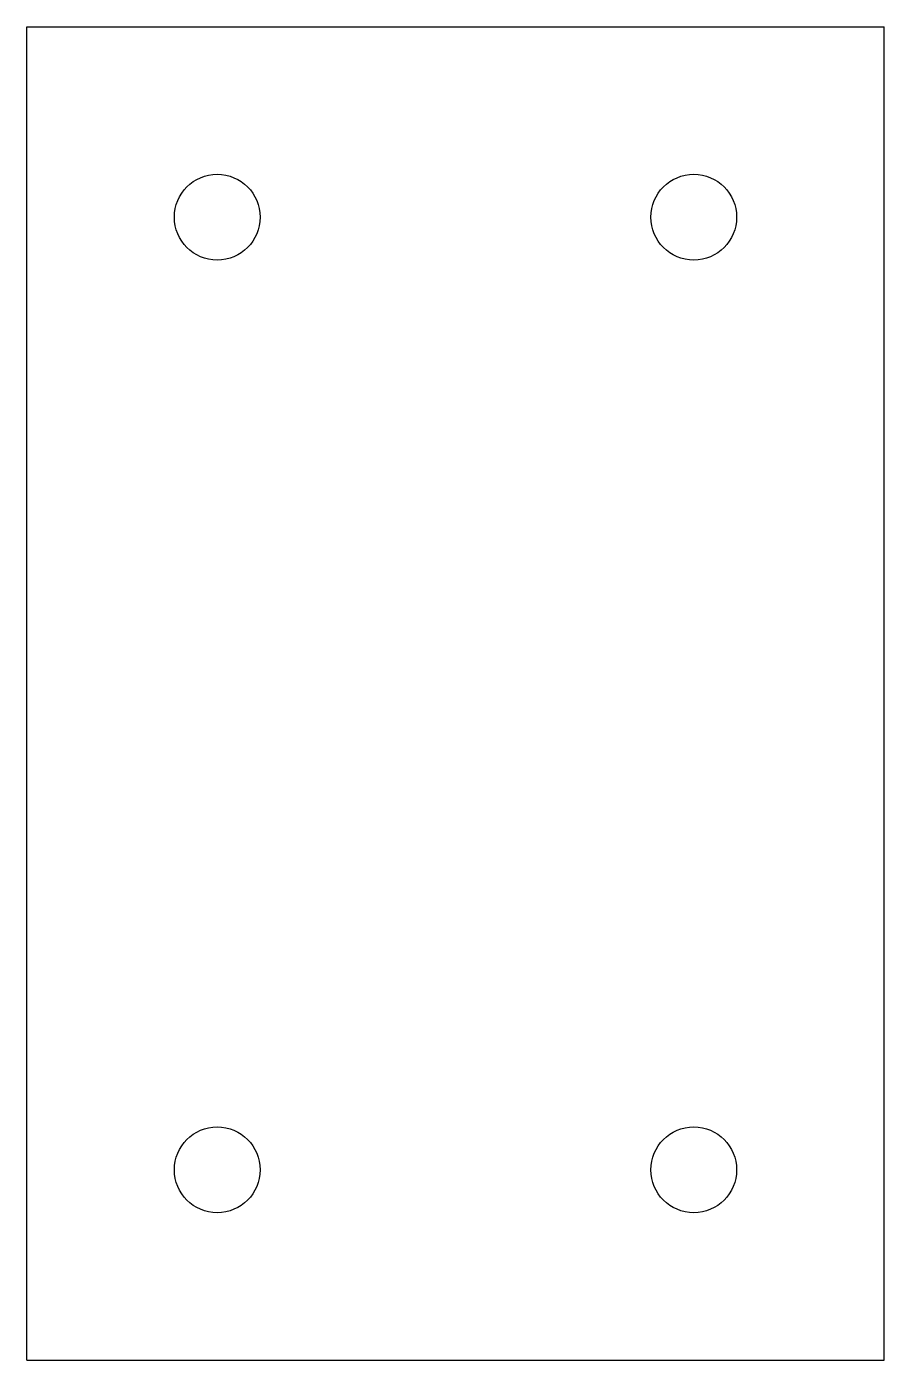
# Model space of a CAD drawing. Header units: millimetres. Extents: x 0 to 45, y 0 to 70.
import ezdxf

# ---------------------------------------------------------------- set-up
doc = ezdxf.new("R2010")
doc.units = ezdxf.units.MM
doc.layers.add('Part', color=7, linetype='CONTINUOUS')

msp = doc.modelspace()

# ---------------------------------------------------------------- linework, layer by layer
at = {"layer": 'Part'}
for p, q in [((0, 0, 3), (0, 70, 3)), ((0, 70), (0, 70, 3)), ((0, 0), (0, 70)), ((0, 0, 3), (0, 70, 3)), ((0, 70, 3), (45, 70, 3)), ((0, 70), (45, 70)), ((0, 70, 3), (45, 70, 3)), ((0, 70), (0, 70, 3)), ((0, 0), (0, 70)), ((0, 70), (45, 70)), ((45, 0, 3), (45, 70, 3)), ((45, 70), (45, 70, 3)), ((45, 0), (45, 70)), ((45, 0, 3), (45, 70, 3)), ((45, 70), (45, 70, 3)), ((45, 0), (45, 70)), ((12.25, 60), (12.25, 60, 3)), ((12.25, 60), (12.25, 60, 3)), ((37.25, 60), (37.25, 60, 3)), ((37.25, 60), (37.25, 60, 3)), ((12.25, 10), (12.25, 10, 3)), ((12.25, 10), (12.25, 10, 3)), ((37.25, 10), (37.25, 10, 3)), ((37.25, 10), (37.25, 10, 3)), ((0, 0), (0, 0, 3)), ((0, 0), (45, 0)), ((0, 0, 3), (45, 0, 3)), ((0, 0), (0, 0, 3)), ((0, 0, 3), (45, 0, 3)), ((0, 0), (45, 0)), ((45, 0), (45, 0, 3)), ((45, 0), (45, 0, 3))]:
    msp.add_line(p, q, dxfattribs=at)
for centre in [(10, 60, 3), (10, 60), (10, 60, 3), (10, 60), (35, 60, 3), (35, 60), (35, 60, 3), (35, 60), (10, 10, 3), (10, 10), (10, 10, 3), (10, 10), (35, 10, 3), (35, 10), (35, 10, 3), (35, 10)]:
    msp.add_circle(centre, 2.25, dxfattribs=at)

doc.saveas('drawing.dxf')
